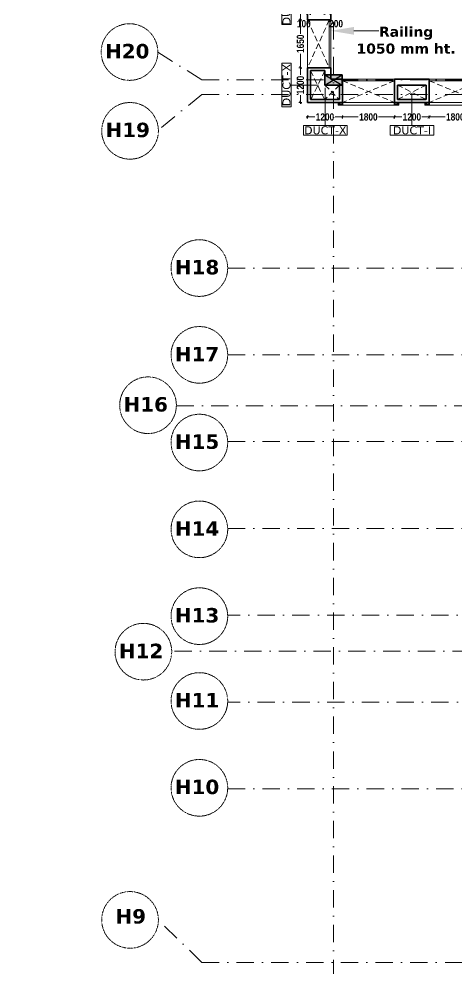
# Model space of a CAD drawing. Header units: millimetres. Extents: x -3092155 to 4513934, y -12317808 to 1850003.
# Drawn here: x -467383 to -452254, y -5715426 to -5682594 of the extents above; entities that cross this region are included whole.
import ezdxf

# ---------------------------------------------------------------- set-up
doc = ezdxf.new("R2010")
doc.units = ezdxf.units.MM
doc.header["$LTSCALE"] = 2
doc.header["$MEASUREMENT"] = 0
doc.header["$PDMODE"] = 34
doc.header["$PDSIZE"] = 500
doc.linetypes.add('DASHDOT', pattern=[1, 0.5, -0.25, 0, -0.25])
doc.linetypes.add('DASHED2', pattern=[0.375, 0.25, -0.125])
for name, color, linetype, lineweight, true_color in [('AEROW', 7, 'Continuous', 15, 0x0d0d0d), ('DOT', 7, 'DASHED2', 0, 0x89067c), ('duct text', 7, 'Continuous', 5, 0x30182a)]:
    doc.layers.add(name, color=color, linetype=linetype, lineweight=lineweight, true_color=true_color)
for name, color, linetype, lineweight in [('coloumn', 10, 'Continuous', 35), ('CONS', 2, 'Continuous', 35), ('cornice', 12, 'Continuous', 25), ('D DIM', 250, 'Continuous', 9), ('DUCT', 37, 'Continuous', 35), ('GRID', 251, 'DASHDOT', 5), ('RAILING', 47, 'Continuous', 13), ('SILL', 74, 'Continuous', 9), ('ST TEXT', 251, 'DASHDOT', 5), ('TEXT', 7, 'Continuous', 13)]:
    doc.layers.add(name, color=color, linetype=linetype, lineweight=lineweight)
doc.styles.add('door', font='arial.ttf', dxfattribs={"height": 70})
doc.styles.add('INNER DIM', font='ARIALNB.TTF', dxfattribs={"height": 250})
doc.styles.add('style2', font='verdana.ttf')
doc.dimstyles.new('DOOR', dxfattribs={"dimtxt": 100, "dimasz": 100, "dimexe": 25, "dimexo": 50, "dimgap": 25, "dimtad": 0, "dimtih": 1, "dimtoh": 1, "dimdec": 0, "dimzin": 3, "dimdsep": 46, "dimtxsty": 'door', "dimblk": 'OBLIQUE', "dimcen": 200, "dimclrd": 256, "dimclre": 256, "dimclrt": 256, "dimadec": 0, "dimazin": 0, "dimtfac": 1, "dimtdec": 0, "dimtofl": 0, "dimtmove": 2, "dimatfit": 3, "dimfxl": 300, "dimfxlon": 1, "dimfrac": 1, "dimtolj": 1, "dimtzin": 0, "dimlwd": -1, "dimlwe": -1, "dimarcsym": 0})
doc.dimstyles.new('INNER DIM', dxfattribs={"dimscale": 0, "dimtxt": 250, "dimasz": 100, "dimexe": 50, "dimexo": 50, "dimgap": 50, "dimtad": 0, "dimdec": 0, "dimzin": 0, "dimdsep": 46, "dimtxsty": 'INNER DIM', "dimblk": 'ARCHTICK', "dimcen": 100, "dimdle": 50, "dimclrd": 256, "dimclre": 256, "dimclrt": 256, "dimadec": 0, "dimazin": 0, "dimtfac": 1, "dimtdec": 0, "dimtix": 1, "dimtmove": 2, "dimatfit": 3, "dimfxl": 50, "dimfxlon": 1, "dimtolj": 1, "dimtzin": 0, "dimlwd": -1, "dimlwe": -1, "dimarcsym": 1})

# ---------------------------------------------------------------- blocks, each defined once
blk = doc.blocks.new('_ArchTick')
at = {"color": 0, "linetype": 'ByBlock', "const_width": 0.15}
blk.add_lwpolyline([(-0.5, -0.5), (0.5, 0.5)], dxfattribs=at)
blk = doc.blocks.new('*D66')
at = {"layer": 'D DIM', "ltscale": 100, "transparency": 16777216}
for p, q in [((-457612, -5682626), (-457712, -5682626)), ((-457662, -5682576), (-457662, -5683101)), ((-457662, -5684326), (-457662, -5683801)), ((-457612, -5684276), (-457712, -5684276))]:
    blk.add_line(p, q, dxfattribs=at)
at = {"layer": 'Defpoints', "color": 0, "lineweight": 50, "ltscale": 100, "transparency": 16777216}
for p in [(-457014, -5682626), (-457662, -5684276), (-457014, -5684276)]:
    blk.add_point(p, dxfattribs=at)
at = {"layer": 'D DIM', "ltscale": 100, "transparency": 16777216, "xscale": 100, "yscale": 100, "zscale": 100}
for p, rotation in [((-457662, -5682626), 90), ((-457662, -5684276), 270)]:
    blk.add_blockref('_ArchTick', p, dxfattribs=dict(at, rotation=rotation))
at = {"layer": 'D DIM', "ltscale": 100, "transparency": 16777216, "insert": (-457662, -5683451), "char_height": 250, "attachment_point": 5, "rotation": 90, "style": 'INNER DIM'}
blk.add_mtext('\\A1;1650', dxfattribs=at)
blk = doc.blocks.new('TBB')
at = {"layer": 'AEROW', "ltscale": 100}
blk.add_lwpolyline([(-1187134, -7708113), (-1186276, -7708113), (-1186276, -7708113)], dxfattribs=at)
blk.add_solid([(-1187134, -7708246), (-1187934, -7708113), (-1187134, -7707979)], dxfattribs=at)
blk = doc.blocks.new('*D135')
at = {"layer": 'D DIM', "ltscale": 100, "transparency": 16777216}
for p, q in [((-453263, -5685980), (-452664, -5685980)), ((-453213, -5685980), (-453213, -5685930)), ((-451363, -5685980), (-451963, -5685980)), ((-451413, -5685930), (-451413, -5686030))]:
    blk.add_line(p, q, dxfattribs=at)
at = {"layer": 'Defpoints', "color": 0, "lineweight": 50, "ltscale": 100, "transparency": 16777216}
for p in [(-451413, -5685476), (-453213, -5685980), (-451413, -5685980)]:
    blk.add_point(p, dxfattribs=at)
at = {"layer": 'D DIM', "ltscale": 100, "transparency": 16777216, "xscale": 100, "yscale": 100, "zscale": 100, "rotation": 180}
blk.add_blockref('_ArchTick', (-453213, -5685980), dxfattribs=at)
at = {"layer": 'D DIM', "ltscale": 100, "transparency": 16777216, "xscale": 100, "yscale": 100, "zscale": 100}
blk.add_blockref('_ArchTick', (-451413, -5685980), dxfattribs=at)
at = {"layer": 'D DIM', "ltscale": 100, "transparency": 16777216, "insert": (-452313, -5685980), "char_height": 250, "attachment_point": 5, "style": 'INNER DIM'}
blk.add_mtext('\\A1;1800', dxfattribs=at)
blk = doc.blocks.new('*D646')
at = {"layer": 'D DIM', "ltscale": 100, "transparency": 16777216}
for p, q in [((-454464, -5685980), (-454165, -5685980)), ((-454414, -5685930), (-454414, -5686030)), ((-453164, -5685980), (-453464, -5685980)), ((-453214, -5685930), (-453214, -5686030))]:
    blk.add_line(p, q, dxfattribs=at)
at = {"layer": 'Defpoints', "color": 0, "lineweight": 50, "ltscale": 100, "transparency": 16777216}
for p in [(-454414, -5685476), (-453214, -5685476), (-454414, -5685980)]:
    blk.add_point(p, dxfattribs=at)
at = {"layer": 'D DIM', "ltscale": 100, "transparency": 16777216, "xscale": 100, "yscale": 100, "zscale": 100, "rotation": 180}
blk.add_blockref('_ArchTick', (-454414, -5685980), dxfattribs=at)
at = {"layer": 'D DIM', "ltscale": 100, "transparency": 16777216, "xscale": 100, "yscale": 100, "zscale": 100}
blk.add_blockref('_ArchTick', (-453214, -5685980), dxfattribs=at)
at = {"layer": 'D DIM', "ltscale": 100, "transparency": 16777216, "insert": (-453814, -5685980), "char_height": 250, "attachment_point": 5, "style": 'INNER DIM'}
blk.add_mtext('\\A1;1200', dxfattribs=at)
blk = doc.blocks.new('*D647')
at = {"layer": 'D DIM', "ltscale": 100, "transparency": 16777216}
for p, q in [((-456264, -5685980), (-455665, -5685980)), ((-456214, -5685930), (-456214, -5686030)), ((-454364, -5685980), (-454964, -5685980)), ((-454414, -5685930), (-454414, -5686030))]:
    blk.add_line(p, q, dxfattribs=at)
at = {"layer": 'Defpoints', "color": 0, "lineweight": 50, "ltscale": 100, "transparency": 16777216}
for p in [(-456214, -5685476), (-454414, -5685476), (-456214, -5685980)]:
    blk.add_point(p, dxfattribs=at)
at = {"layer": 'D DIM', "ltscale": 100, "transparency": 16777216, "xscale": 100, "yscale": 100, "zscale": 100, "rotation": 180}
blk.add_blockref('_ArchTick', (-456214, -5685980), dxfattribs=at)
at = {"layer": 'D DIM', "ltscale": 100, "transparency": 16777216, "xscale": 100, "yscale": 100, "zscale": 100}
blk.add_blockref('_ArchTick', (-454414, -5685980), dxfattribs=at)
at = {"layer": 'D DIM', "ltscale": 100, "transparency": 16777216, "insert": (-455314, -5685980), "char_height": 250, "attachment_point": 5, "style": 'INNER DIM'}
blk.add_mtext('\\A1;1800', dxfattribs=at)
blk = doc.blocks.new('*D202')
at = {"layer": 'D DIM', "ltscale": 100, "transparency": 16777216}
for p, q in [((-457464, -5682397), (-457264, -5682397)), ((-457414, -5682347), (-457414, -5682447)), ((-457314, -5682347), (-457314, -5682447))]:
    blk.add_line(p, q, dxfattribs=at)
at = {"layer": 'Defpoints', "color": 0, "lineweight": 50, "ltscale": 100, "transparency": 16777216}
for p in [(-457414, -5682249), (-457314, -5682249), (-457314, -5682397)]:
    blk.add_point(p, dxfattribs=at)
at = {"layer": 'D DIM', "ltscale": 100, "transparency": 16777216, "xscale": 100, "yscale": 100, "zscale": 100, "rotation": 180}
blk.add_blockref('_ArchTick', (-457414, -5682397), dxfattribs=at)
at = {"layer": 'D DIM', "ltscale": 100, "transparency": 16777216, "xscale": 100, "yscale": 100, "zscale": 100}
blk.add_blockref('_ArchTick', (-457314, -5682397), dxfattribs=at)
at = {"layer": 'D DIM', "ltscale": 100, "transparency": 16777216, "insert": (-457545, -5682756), "char_height": 250, "attachment_point": 5, "style": 'INNER DIM'}
blk.add_mtext('\\A1;100', dxfattribs=at)
blk = doc.blocks.new('*D662')
at = {"layer": 'D DIM', "ltscale": 100, "transparency": 16777216}
for p, q in [((-457365, -7707507), (-456764, -7707507)), ((-457315, -7707457), (-457315, -7707557)), ((-456814, -7707457), (-456814, -7707557))]:
    blk.add_line(p, q, dxfattribs=at)
at = {"layer": 'Defpoints', "color": 0, "lineweight": 50, "ltscale": 100, "transparency": 16777216}
for p in [(-456814, -5682249), (-457315, -7707359), (-456814, -7707507)]:
    blk.add_point(p, dxfattribs=at)
at = {"layer": 'D DIM', "ltscale": 100, "transparency": 16777216, "xscale": 100, "yscale": 100, "zscale": 100, "rotation": 180}
blk.add_blockref('_ArchTick', (-457315, -7707507), dxfattribs=at)
at = {"layer": 'D DIM', "ltscale": 100, "transparency": 16777216, "xscale": 100, "yscale": 100, "zscale": 100}
blk.add_blockref('_ArchTick', (-456814, -7707507), dxfattribs=at)
at = {"layer": 'D DIM', "ltscale": 100, "transparency": 16777216, "insert": (-457065, -7707363), "char_height": 250, "attachment_point": 5, "style": 'INNER DIM'}
blk.add_mtext('\\A1;500', dxfattribs=at)
blk = doc.blocks.new('*D203')
at = {"layer": 'D DIM', "ltscale": 100, "transparency": 16777216}
for p, q in [((-456864, -5682397), (-456564, -5682397)), ((-456814, -5682347), (-456814, -5682447)), ((-456614, -5682347), (-456614, -5682447))]:
    blk.add_line(p, q, dxfattribs=at)
at = {"layer": 'Defpoints', "color": 0, "lineweight": 50, "ltscale": 100, "transparency": 16777216}
for p in [(-456814, -5682249), (-456614, -5682249), (-456614, -5682397)]:
    blk.add_point(p, dxfattribs=at)
at = {"layer": 'D DIM', "ltscale": 100, "transparency": 16777216, "xscale": 100, "yscale": 100, "zscale": 100, "rotation": 180}
blk.add_blockref('_ArchTick', (-456814, -5682397), dxfattribs=at)
at = {"layer": 'D DIM', "ltscale": 100, "transparency": 16777216, "xscale": 100, "yscale": 100, "zscale": 100}
blk.add_blockref('_ArchTick', (-456614, -5682397), dxfattribs=at)
at = {"layer": 'D DIM', "ltscale": 100, "transparency": 16777216, "insert": (-456431, -5682756), "char_height": 250, "attachment_point": 5, "style": 'INNER DIM'}
blk.add_mtext('\\A1;200', dxfattribs=at)
blk = doc.blocks.new('*D825')
at = {"layer": 'D DIM', "ltscale": 100, "transparency": 16777216}
for p, q in [((-388069, -5700301), (-387969, -5700301)), ((-388019, -5700251), (-388019, -5702906)), ((-388019, -5706276), (-388019, -5703622)), ((-388019, -5706226), (-388069, -5706226))]:
    blk.add_line(p, q, dxfattribs=at)
at = {"layer": 'Defpoints', "color": 0, "lineweight": 50, "ltscale": 100, "transparency": 16777216}
for p in [(-1113242, -5700301), (-388019, -5706226), (-388004, -5706226)]:
    blk.add_point(p, dxfattribs=at)
at = {"layer": 'D DIM', "ltscale": 100, "transparency": 16777216, "xscale": 100, "yscale": 100, "zscale": 100}
for p, rotation in [((-388019, -5700301), 90), ((-388019, -5706226), 270)]:
    blk.add_blockref('_ArchTick', p, dxfattribs=dict(at, rotation=rotation))
at = {"layer": 'D DIM', "ltscale": 100, "transparency": 16777216, "insert": (-388019, -5703264), "char_height": 250, "attachment_point": 5, "rotation": 90, "style": 'INNER DIM'}
blk.add_mtext('\\A1;5925', dxfattribs=at)
blk = doc.blocks.new('*D830')
at = {"layer": 'D DIM', "ltscale": 100, "transparency": 16777216}
for p, q in [((-457612, -5681401), (-457712, -5681401)), ((-457662, -5681351), (-457662, -5681661)), ((-457612, -5682626), (-457712, -5682626)), ((-457662, -5682676), (-457662, -5682367))]:
    blk.add_line(p, q, dxfattribs=at)
at = {"layer": 'Defpoints', "color": 0, "lineweight": 50, "ltscale": 100, "transparency": 16777216}
for p in [(-457415, -5681401), (-457662, -5682626), (-457415, -5682626)]:
    blk.add_point(p, dxfattribs=at)
at = {"layer": 'D DIM', "ltscale": 100, "transparency": 16777216, "xscale": 100, "yscale": 100, "zscale": 100}
for p, rotation in [((-457662, -5681401), 90), ((-457662, -5682626), 270)]:
    blk.add_blockref('_ArchTick', p, dxfattribs=dict(at, rotation=rotation))
at = {"layer": 'D DIM', "ltscale": 100, "transparency": 16777216, "insert": (-457662, -5682014), "char_height": 250, "attachment_point": 5, "rotation": 90, "style": 'INNER DIM'}
blk.add_mtext('\\A1;1225', dxfattribs=at)
blk = doc.blocks.new('*D831')
at = {"layer": 'D DIM', "ltscale": 100, "transparency": 16777216}
for p, q in [((-457662, -5684226), (-457662, -5684526)), ((-457612, -5684276), (-457712, -5684276)), ((-457662, -5685526), (-457662, -5685226)), ((-457612, -5685476), (-457712, -5685476))]:
    blk.add_line(p, q, dxfattribs=at)
at = {"layer": 'Defpoints', "color": 0, "lineweight": 50, "ltscale": 100, "transparency": 16777216}
for p in [(-457415, -5684276), (-457662, -5685476), (-457415, -5685476)]:
    blk.add_point(p, dxfattribs=at)
at = {"layer": 'D DIM', "ltscale": 100, "transparency": 16777216, "xscale": 100, "yscale": 100, "zscale": 100}
for p, rotation in [((-457662, -5684276), 90), ((-457662, -5685476), 270)]:
    blk.add_blockref('_ArchTick', p, dxfattribs=dict(at, rotation=rotation))
at = {"layer": 'D DIM', "ltscale": 100, "transparency": 16777216, "insert": (-457662, -5684876), "char_height": 250, "attachment_point": 5, "rotation": 90, "style": 'INNER DIM'}
blk.add_mtext('\\A1;1200', dxfattribs=at)
blk = doc.blocks.new('*D832')
at = {"layer": 'D DIM', "ltscale": 100, "transparency": 16777216}
for p, q in [((-457465, -5685980), (-457165, -5685980)), ((-457415, -5685930), (-457415, -5686030)), ((-456164, -5685980), (-456464, -5685980)), ((-456214, -5685930), (-456214, -5686030))]:
    blk.add_line(p, q, dxfattribs=at)
at = {"layer": 'Defpoints', "color": 0, "lineweight": 50, "ltscale": 100, "transparency": 16777216}
for p in [(-457415, -5685476), (-456214, -5685476), (-457415, -5685980)]:
    blk.add_point(p, dxfattribs=at)
at = {"layer": 'D DIM', "ltscale": 100, "transparency": 16777216, "xscale": 100, "yscale": 100, "zscale": 100, "rotation": 180}
blk.add_blockref('_ArchTick', (-457415, -5685980), dxfattribs=at)
at = {"layer": 'D DIM', "ltscale": 100, "transparency": 16777216, "xscale": 100, "yscale": 100, "zscale": 100}
blk.add_blockref('_ArchTick', (-456214, -5685980), dxfattribs=at)
at = {"layer": 'D DIM', "ltscale": 100, "transparency": 16777216, "insert": (-456815, -5685980), "char_height": 250, "attachment_point": 5, "style": 'INNER DIM'}
blk.add_mtext('\\A1;1200', dxfattribs=at)
blk = doc.blocks.new('F.F')
at = {"layer": 'coloumn', "ltscale": 100}
blk.add_hatch(color=256, dxfattribs=at).paths.add_polyline_path([(-228835, -5837856), (-228835, -5838206), (-229435, -5838206), (-229435, -5837856)])
at = {"layer": 'coloumn', "lineweight": 25, "ltscale": 100}
for p, q in [((-229435, -5838206), (-228835, -5837856)), ((-229435, -5837856), (-228835, -5838206))]:
    blk.add_line(p, q, dxfattribs=at)
at = {"layer": 'coloumn', "ltscale": 100}
blk.add_lwpolyline([(-228835, -5837856), (-228835, -5838206), (-229435, -5838206), (-229435, -5837856)], close=True, dxfattribs=at)
blk = doc.blocks.new('tyyhht')
at = {"layer": 'DUCT', "ltscale": 100}
for p, q in [((-456314, -5835881), (-456314, -5835806)), ((-456214, -5835881), (-456314, -5835881)), ((-456214, -5835806), (-456214, -5835881)), ((-454414, -5835881), (-454414, -5835806)), ((-454314, -5835881), (-454414, -5835881)), ((-454314, -5835806), (-454314, -5835881))]:
    blk.add_line(p, q, dxfattribs=at)
at = {"layer": 'SILL', "ltscale": 100}
for p, q in [((-456364, -5835906), (-456364, -5835806)), ((-456364, -5835906), (-454264, -5835906)), ((-454264, -5835906), (-454264, -5835806))]:
    blk.add_line(p, q, dxfattribs=at)
blk = doc.blocks.new('_Oblique')
at = {"color": 0, "linetype": 'ByBlock', "lineweight": -2}
blk.add_line((-0.5, -0.5), (0.5, 0.5), dxfattribs=at)
blk = doc.blocks.new('6yuj6kit')
at = {"layer": 'duct text', "ltscale": 0.1}
for points in [[(-169634, -5611367), (-169634, -5609859), (-169305, -5609859), (-169305, -5611367)], [(-169634, -5614221), (-169634, -5612712), (-169305, -5612712), (-169305, -5614221)], [(-168887, -5614865), (-167378, -5614865), (-167378, -5615195), (-168887, -5615195)], [(-165892, -5614865), (-164383, -5614865), (-164383, -5615195), (-165892, -5615195)]]:
    blk.add_lwpolyline(points, close=True, dxfattribs=at)
at = {"layer": 'duct text', "ltscale": 0.1, "char_height": 276.64, "width": 1547.24, "attachment_point": 5, "rotation": 90, "style": 'style2'}
for s, insert in [('\\pxt11;DUCT-W', (-169469, -5610611)), ('\\pxt11;DUCT-X', (-169469, -5613465))]:
    blk.add_mtext(s, dxfattribs=dict(at, insert=insert))
at = {"layer": 'duct text', "ltscale": 0.1, "char_height": 276.64, "width": 1547.24, "attachment_point": 5, "style": 'style2'}
for s, insert in [('\\pxt11;DUCT-X', (-168131, -5615030)), ('\\pxt11;DUCT-I', (-165136, -5615030))]:
    blk.add_mtext(s, dxfattribs=dict(at, insert=insert))
at = {"layer": 'duct text', "ltscale": 0.1}
for points in [[(-168360, -5613467), (-168864, -5613467), (-169305, -5613467)], [(-168132, -5613563), (-168132, -5614067), (-168132, -5614865)], [(-165137, -5613742), (-165137, -5614865), (-165137, -5614067)]]:
    blk.add_leader(points, dimstyle='DOOR', dxfattribs=at)

msp = doc.modelspace()

# ---------------------------------------------------------------- linework, layer by layer
at = {"layer": 'DOT', "ltscale": 400}
for p, q in [((-457414.7, -5682626.2), (-456664.7, -5684276.2)), ((-456664.7, -5682626.2), (-457414.7, -5684276.2)), ((-456814.3, -5684376.2), (-457314.3, -5685401.2)), ((-457314.3, -5684376.2), (-456826.5, -5685376.2)), ((-456814.7, -5684876.2), (-456326.9, -5685376.2)), ((-456314.7, -5684876.2), (-456814.6, -5685376.2)), ((-454414.4, -5684726.2), (-456214.4, -5685476.2)), ((-456214.4, -5684726.2), (-454414.4, -5685476.2)), ((-453314.4, -5684876.2), (-454314, -5685376.2)), ((-454314, -5684876.2), (-453314.4, -5685376.2)), ((-451414.4, -5684726.2), (-453214.4, -5685476.2)), ((-453214.4, -5684726.2), (-451414.4, -5685476.2))]:
    msp.add_line(p, q, dxfattribs=at)
at = {"layer": 'DUCT', "ltscale": 100}
for p, q in [((-457414.7, -5682626.2), (-457414.7, -5681401.2)), ((-456614.7, -5682626.2), (-456614.7, -5681401.2)), ((-456614.7, -5682626.2), (-457414.7, -5682626.2)), ((-456614.7, -5684276.2), (-457414.7, -5684276.2)), ((-457414.7, -5685476.2), (-457414.7, -5684276.2)), ((-456814.7, -5684376.2), (-457314.7, -5684376.2)), ((-457314.7, -5684376.2), (-457314.7, -5685376.2)), ((-456814.7, -5684376.2), (-456814.7, -5684876.2)), ((-456614.7, -5684676.2), (-456614.7, -5684276.2)), ((-456814.7, -5684876.2), (-456314.4, -5684876.2)), ((-456614.7, -5684676.2), (-456214.7, -5684676.2)), ((-456214.4, -5684676.2), (-456614.7, -5684676.2)), ((-456314.4, -5684876.2), (-456314.4, -5685376.2)), ((-456214.4, -5685476.2), (-456214.4, -5684676.2)), ((-453214.4, -5684676.2), (-454414.4, -5684676.2)), ((-454414.4, -5684676.2), (-454414.4, -5685476.2)), ((-453314.4, -5684876.2), (-454314.4, -5684876.2)), ((-454314.4, -5684876.2), (-454314.4, -5685376.2)), ((-453314.4, -5684876.2), (-453314.4, -5685376.2)), ((-453214.4, -5684676.2), (-453214.4, -5685476.2)), ((-456214.4, -5685476.2), (-457414.7, -5685476.2)), ((-456214.4, -5685476.2), (-457414.7, -5685476.2)), ((-456314.4, -5685376.2), (-457314.7, -5685376.2)), ((-453214.4, -5685476.2), (-454414.4, -5685476.2)), ((-453314.4, -5685376.2), (-454314.4, -5685376.2))]:
    msp.add_line(p, q, dxfattribs=at)
at = {"layer": 'GRID', "color": 5, "ltscale": 600}
msp.add_line((-456514.7, -5657499.4), (-456514.7, -5742293.2), dxfattribs=at)
at = {"layer": 'GRID', "color": 6, "ltscale": 600}
for p, q in [((-461068.9, -5684701.2), (-462587.7, -5683735.8)), ((-461068.9, -5684701.2), (-366441.5, -5684701.2)), ((-461068.9, -5685201.2), (-462569.6, -5686428.3)), ((-461068.9, -5685201.2), (-366441.5, -5685201.2)), ((-460174.6, -5691201.2), (-367335.1, -5691201.2)), ((-460174.6, -5694201.2), (-367335.1, -5694201.2)), ((-461947.5, -5695958.6), (-365562.7, -5695958.6)), ((-460174.6, -5697201.2), (-367335.1, -5697201.2)), ((-460174.6, -5700201.2), (-367335.1, -5700201.2)), ((-367335.6, -5703201.2), (-460174.6, -5703201.2)), ((-365401.6, -5704440.3), (-462108.5, -5704443.9)), ((-367334.9, -5706201.2), (-460174.6, -5706201.2)), ((-460174.6, -5709201.2), (-367335.1, -5709201.2)), ((-461068.9, -5715201.2), (-462569.6, -5713728.9)), ((-461068.9, -5715201.2), (-366441.5, -5715201.2))]:
    msp.add_line(p, q, dxfattribs=at)
at = {"layer": 'RAILING', "ltscale": 100}
for p, q in [((-456664.7, -5684276.2), (-456664.7, -5682626.2)), ((-456614.7, -5684276.2), (-456614.7, -5682626.2)), ((-454414.8, -5684676.2), (-456214.8, -5684676.2)), ((-454414.8, -5684726.2), (-456214.8, -5684726.2)), ((-451414.8, -5684676.2), (-453214.8, -5684676.2)), ((-451414.8, -5684726.2), (-453214.8, -5684726.2))]:
    msp.add_line(p, q, dxfattribs=at)
at = {"layer": 'SILL', "ltscale": 100}
for p, q in [((-457414.7, -5684276.2), (-457414.7, -5673001.2)), ((-456214.4, -5685476.2), (-454414.4, -5685476.2)), ((-451414.4, -5685476.2), (-453214.4, -5685476.2))]:
    msp.add_line(p, q, dxfattribs=at)
at = {"layer": 'ST TEXT', "ltscale": 0.1}
for centre in [(-463566, -5683735.8), (-463547.4, -5686458.6), (-461152.9, -5691201.2), (-461152.9, -5694201.2), (-462925.7, -5695942.1), (-461152.9, -5697231.6), (-461152.5, -5700231.6), (-461152.5, -5703231.6), (-463086.8, -5704460), (-461152.9, -5706164.3), (-461152.9, -5709164.3), (-463547.9, -5713728.9)]:
    msp.add_circle(centre, 978.4, dxfattribs=at)

# ---------------------------------------------------------------- block references
at = {"layer": 'coloumn'}
msp.add_blockref('F.F', (-227379.8, 153330), dxfattribs=at)
at = {"layer": 'CONS'}
msp.add_blockref('TBB', (731319.6, 2025110.2), dxfattribs=at)
at = {"layer": 'cornice', "color": 3, "lineweight": 50}
for name, p in [('6yuj6kit', (-288672.7, -71412.7)), ('tyyhht', (0, 150330)), ('tyyhht', (3000, 150330))]:
    msp.add_blockref(name, p, dxfattribs=at)

# ---------------------------------------------------------------- texts
at = {"layer": 'ST TEXT', "ltscale": 0.1, "char_height": 450, "attachment_point": 5, "style": 'style2'}
for s, insert in [('{\\fVerdana|b1|i0|c0|p34;\\H1.1111x;H20}', (-463643.8, -5683709.6)), ('{\\fVerdana|b1|i0|c0|p34;\\H1.1111x;H19}', (-463625.2, -5686432.4)), ('{\\fVerdana|b1|i0|c0|p34;\\H1.1111x;H18}', (-461230.7, -5691175)), ('{\\fVerdana|b1|i0|c0|p34;\\H1.1111x;H17}', (-461230.7, -5694175)), ('{\\fVerdana|b1|i0|c0|p34;\\H1.1111x;H16}', (-463003.5, -5695915.9)), ('{\\fVerdana|b1|i0|c0|p34;\\H1.1111x;H15}', (-461230.7, -5697205.4)), ('{\\fVerdana|b1|i0|c0|p34;\\H1.1111x;H14}', (-461230.2, -5700205.4)), ('{\\fVerdana|b1|i0|c0|p34;\\H1.1111x;H13}', (-461230.2, -5703205.4)), ('{\\fVerdana|b1|i0|c0|p34;\\H1.1111x;H12}', (-463164.5, -5704433.8)), ('{\\fVerdana|b1|i0|c0|p34;\\H1.1111x;H11}', (-461230.7, -5706138.1)), ('{\\fVerdana|b1|i0|c0|p34;\\H1.1111x;H10}', (-461230.7, -5709138.1)), ('{\\fVerdana|b1|i0|c0|p34;\\H1.1111x;H9}', (-463521.5, -5713610.1))]:
    msp.add_mtext(s, dxfattribs=dict(at, insert=insert))
at = {"layer": 'TEXT', "ltscale": 0.1, "insert": (-454012.1, -5683328.1), "char_height": 350, "attachment_point": 5, "style": 'style2'}
msp.add_mtext('{\\fVerdana|b1|i0|c0|p34;Railing \\P1050 mm ht. }', dxfattribs=at)

# ---------------------------------------------------------------- dimensions: what is measured, and where the dimension line sits
at = {"layer": 'D DIM', "ltscale": 100}
for base, p1, p2, angle, picture, middle in [((-457662.4, -5682626.2), (-457414.7, -5681401.2), (-457414.7, -5682626.2), 90, '*D830', (-457662.4, -5682013.7)), ((-457662, -5684276.2), (-457013.9, -5682626.2), (-457014.3, -5684276.2), 90, '*D66', (-457662, -5683451.2)), ((-457662.4, -5685476.2), (-457414.7, -5684276.2), (-457414.7, -5685476.2), 90, '*D831', (-457662.4, -5684876.2)), ((-451413.5, -5685980.2), (-453213.5, -5685980.2), (-451413.5, -5685476.2), 180, '*D135', (-452313.5, -5685980.2)), ((-388019.2, -5706226.2), (-1113242, -5700301.2), (-388004.3, -5706226.2), 90, '*D825', (-388019.2, -5703263.7))]:
    dim = msp.add_linear_dim(base=base, p1=p1, p2=p2, angle=angle, dimstyle='INNER DIM', override={"dimscale": 1}, dxfattribs=at)
    dim.commit()
    dim.dimension.update_dxf_attribs({"geometry": picture, "text_midpoint": middle})
for base, p1, p2, picture, middle in [((-457314.3, -5682396.7), (-457414.3, -5682249.1), (-457314.3, -5682249.1), '*D202', (-457545.2, -5682756.3)), ((-456814.3, -7707506.9), (-457314.7, -7707359.4), (-456814.3, -5682249.1), '*D662', (-457064.5, -7707362.7)), ((-456614.3, -5682396.7), (-456814.3, -5682249.1), (-456614.3, -5682249.1), '*D203', (-456431.1, -5682756.3))]:
    dim = msp.add_linear_dim(base=base, p1=p1, p2=p2, dimstyle='INNER DIM', override={"dimscale": 1}, dxfattribs=at)
    dim.commit()
    dim.dimension.update_dxf_attribs({"geometry": picture, "text_midpoint": middle, "dimtype": 160})
for base, p1, p2, picture, middle in [((-457414.7, -5685980.2), (-456214.4, -5685476.2), (-457414.7, -5685476.2), '*D832', (-456814.6, -5685980.2)), ((-456214.4, -5685980.2), (-454414.4, -5685476.2), (-456214.4, -5685476.2), '*D647', (-455314.4, -5685980.2)), ((-454414.4, -5685980.2), (-453214.4, -5685476.2), (-454414.4, -5685476.2), '*D646', (-453814.4, -5685980.2))]:
    dim = msp.add_linear_dim(base=base, p1=p1, p2=p2, dimstyle='INNER DIM', override={"dimscale": 1}, dxfattribs=at)
    dim.commit()
    dim.dimension.update_dxf_attribs({"geometry": picture, "text_midpoint": middle})

doc.saveas('drawing.dxf')
